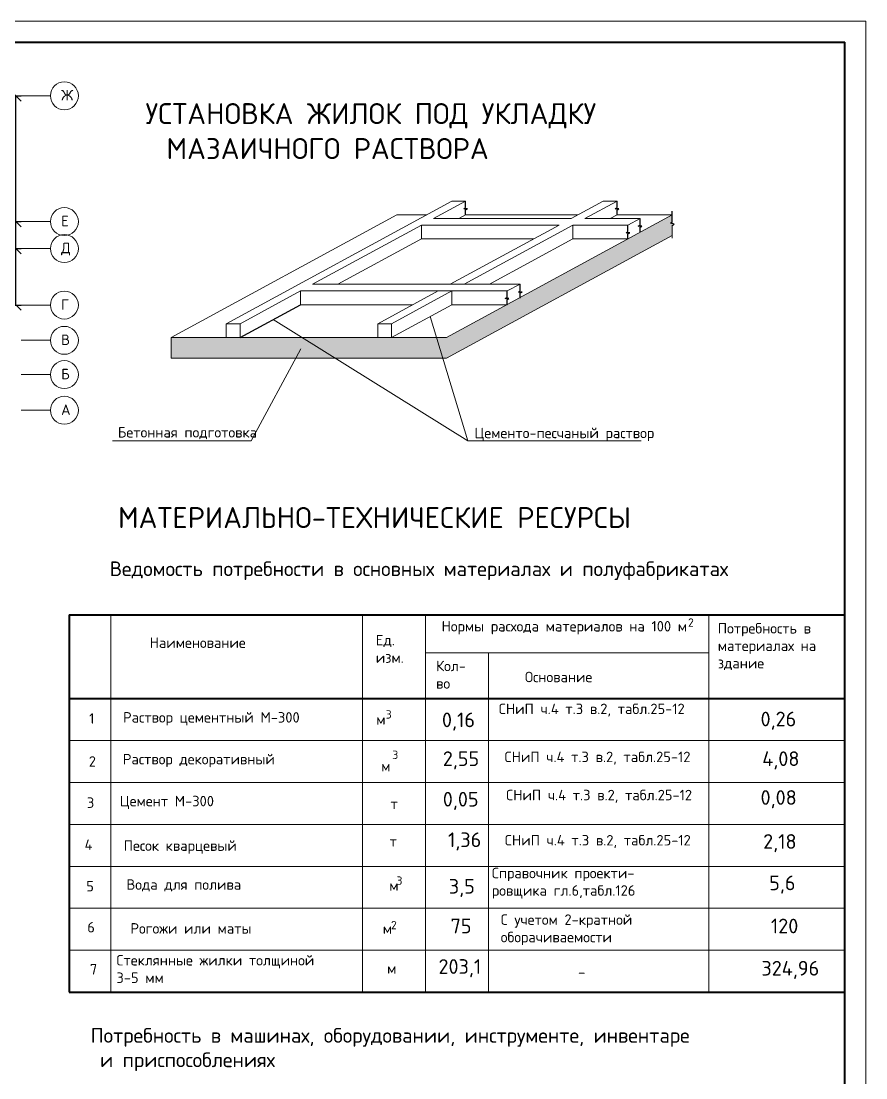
# Model space of a CAD drawing. Header units: millimetres. Extents: x 68 to 909, y 49 to 643.
# Drawn here: x 707.1 to 908.5, y 391.1 to 643.1 of the extents above; entities that cross this region are included whole.
import ezdxf

# ---------------------------------------------------------------- set-up
doc = ezdxf.new("R2010")
doc.units = ezdxf.units.MM
doc.layers.add('Толстая', color=7, linetype='Continuous', lineweight=53)
doc.layers.add('Тонкая', color=7, linetype='Continuous', lineweight=15)
doc.styles.add('style1', font='isocpeur.ttf')
doc.dimstyles.new('ISO-25', dxfattribs={"dimtxt": 2.5, "dimasz": 2.5, "dimexe": 1.25, "dimexo": 0.625, "dimtad": 1, "dimtxsty": 'Standard', "dimcen": 2.5, "dimadec": 0, "dimazin": 0, "dimtfac": 1, "dimtmove": 0, "dimatfit": 3, "dimfxl": 0, "dimarcsym": 0})

# ---------------------------------------------------------------- blocks, each defined once
blk = doc.blocks.new('_Oblique')
at = {"color": 0, "linetype": 'ByBlock', "lineweight": -2}
blk.add_line((-0.5, -0.5), (0.5, 0.5), dxfattribs=at)
blk = doc.blocks.new('*D7')
at = {"layer": 'Defpoints', "color": 0}
for p in [(696.8, 595.34), (705.85, 595.34), (696.8, 588.9)]:
    blk.add_point(p, dxfattribs=at)
at = {"layer": 'Тонкая', "color": 0, "lineweight": -2}
for p, q in [((697.43, 595.34), (707.1, 595.34)), ((705.85, 588.9), (705.85, 595.34)), ((697.43, 588.9), (707.1, 588.9))]:
    blk.add_line(p, q, dxfattribs=at)
at = {"layer": 'Тонкая', "color": 0, "lineweight": -2, "xscale": 2.5, "yscale": 2.5, "zscale": 2.5}
for p, rotation in [((705.85, 595.34), 90), ((705.85, 588.9), 270)]:
    blk.add_blockref('_Oblique', p, dxfattribs=dict(at, rotation=rotation))
at = {"layer": 'Тонкая', "color": 0, "insert": (703.98, 592.07), "char_height": 2.5, "attachment_point": 5, "rotation": 90, "style": 'style1'}
blk.add_mtext('3000', dxfattribs=at)
blk = doc.blocks.new('*D8')
at = {"layer": 'Defpoints', "color": 0}
for p in [(696.8, 625.34), (705.85, 625.34), (696.8, 595.34)]:
    blk.add_point(p, dxfattribs=at)
at = {"layer": 'Тонкая', "color": 0, "lineweight": -2}
for p, q in [((697.43, 625.34), (707.1, 625.34)), ((705.85, 595.34), (705.85, 625.34)), ((697.43, 595.34), (707.1, 595.34))]:
    blk.add_line(p, q, dxfattribs=at)
at = {"layer": 'Тонкая', "color": 0, "lineweight": -2, "xscale": 2.5, "yscale": 2.5, "zscale": 2.5}
for p, rotation in [((705.85, 625.34), 90), ((705.85, 595.34), 270)]:
    blk.add_blockref('_Oblique', p, dxfattribs=dict(at, rotation=rotation))
at = {"layer": 'Тонкая', "color": 0, "insert": (703.98, 610.34), "char_height": 2.5, "attachment_point": 5, "rotation": 90, "style": 'style1'}
blk.add_mtext('12000', dxfattribs=at)
blk = doc.blocks.new('*D15')
at = {"layer": 'Defpoints', "color": 0}
for p in [(696.8, 588.9), (705.85, 588.9), (696.8, 575.43)]:
    blk.add_point(p, dxfattribs=at)
at = {"layer": 'Тонкая', "color": 0, "lineweight": -2}
for p, q in [((697.43, 588.9), (707.1, 588.9)), ((705.85, 575.43), (705.85, 588.9)), ((697.43, 575.43), (707.1, 575.43))]:
    blk.add_line(p, q, dxfattribs=at)
at = {"layer": 'Тонкая', "color": 0, "lineweight": -2, "xscale": 2.5, "yscale": 2.5, "zscale": 2.5}
for p, rotation in [((705.85, 588.9), 90), ((705.85, 575.43), 270)]:
    blk.add_blockref('_Oblique', p, dxfattribs=dict(at, rotation=rotation))
at = {"layer": 'Тонкая', "color": 0, "insert": (703.98, 582.16), "char_height": 2.5, "attachment_point": 5, "rotation": 90, "style": 'style1'}
blk.add_mtext('6000', dxfattribs=at)

msp = doc.modelspace()

# ---------------------------------------------------------------- hatches: boundary and pattern name
at = {"layer": 'Тонкая'}
h = msp.add_hatch(dxfattribs=at)
h.set_pattern_fill('DASH', color=0, scale=0.164129, style=0)
h.set_pattern_definition([(0, (404.5598, 748.38577), (0.52111095, 0.52111095), [0.521111, -0.521111])])
h.paths.add_polyline_path([(862.33, 592.014), (862.33, 596.938), (808.54, 567.678), (742.889, 567.678), (742.889, 562.754), (808.54, 562.754)])

# ---------------------------------------------------------------- linework, layer by layer
at = {"lineweight": 20}
for p, q in [((908.528, 643.147), (67.528, 643.147)), ((908.528, 49.147), (908.528, 643.147)), ((728.528, 501.544), (728.528, 411.544)), ((788.528, 501.544), (788.528, 411.544)), ((803.528, 501.544), (803.528, 411.544)), ((871.051, 501.544), (871.051, 411.544)), ((903.528, 501.544), (903.528, 411.544)), ((803.528, 492.467), (871.051, 492.467)), ((818.528, 411.544), (818.528, 492.467)), ((718.528, 471.544), (903.528, 471.544)), ((903.528, 471.544), (718.528, 471.544)), ((718.528, 461.544), (903.528, 461.544)), ((903.528, 461.544), (718.528, 461.544)), ((718.528, 451.544), (903.528, 451.544)), ((903.528, 451.544), (718.528, 451.544)), ((718.528, 441.544), (903.528, 441.544)), ((903.528, 441.544), (718.528, 441.544)), ((718.528, 431.544), (903.528, 431.544)), ((903.528, 431.544), (718.528, 431.544)), ((718.528, 421.544), (903.528, 421.544)), ((903.528, 421.544), (718.528, 421.544))]:
    msp.add_line(p, q, dxfattribs=at)
at = {"lineweight": 40}
for p, q in [((718.528, 501.544), (718.528, 411.544)), ((718.528, 501.544), (903.528, 501.544)), ((903.528, 481.544), (718.528, 481.544)), ((718.528, 411.544), (903.528, 411.544))]:
    msp.add_line(p, q, dxfattribs=at)
at = {"layer": 'Толстая', "lineweight": 40}
for p in [(87.528, 638.147), (903.528, 54.147)]:
    msp.add_line(p, (903.528, 638.147), dxfattribs=at)
at = {"layer": 'Тонкая'}
for p, q in [((707.104, 625.339), (714.077, 625.339)), ((707.104, 595.339), (714.077, 595.339)), ((707.104, 588.896), (714.077, 588.896)), ((707.104, 575.428), (714.077, 575.428)), ((707.104, 567.015), (714.077, 567.015)), ((707.104, 558.84), (714.077, 558.84)), ((707.104, 550.339), (714.077, 550.339))]:
    msp.add_line(p, q, dxfattribs=at)
at = {"layer": 'Тонкая', "color": 0}
for p, q in [((809.809, 600.22), (756.019, 570.961)), ((805.439, 596.057), (813.092, 600.22)), ((813.092, 600.22), (809.809, 600.22)), ((845.917, 600.22), (838.265, 596.057)), ((841.547, 596.057), (849.2, 600.22)), ((845.917, 600.22), (849.2, 600.22)), ((796.679, 596.938), (742.889, 567.678)), ((796.679, 596.938), (803.774, 596.938)), ((796.679, 596.938), (796.679, 596.938)), ((805.439, 596.057), (838.265, 596.057)), ((862.33, 596.938), (808.54, 567.678)), ((813.092, 596.938), (811.473, 596.057)), ((813.092, 596.938), (839.883, 596.938)), ((813.092, 596.938), (813.092, 596.938)), ((854.678, 596.057), (841.547, 596.057)), ((849.2, 596.938), (847.582, 596.057)), ((862.33, 596.938), (849.2, 596.938)), ((854.678, 596.057), (851.794, 594.489)), ((862.33, 596.938), (859.048, 596.938)), ((802.555, 594.489), (776.603, 580.372)), ((802.555, 594.489), (835.381, 594.489)), ((802.555, 594.489), (802.555, 591.206)), ((835.381, 594.489), (809.429, 580.372)), ((812.712, 580.372), (838.664, 594.489)), ((851.794, 594.489), (838.664, 594.489)), ((838.664, 594.489), (838.664, 591.206)), ((862.33, 591.403), (862.33, 594.408)), ((782.638, 580.372), (802.555, 591.206)), ((802.555, 591.206), (829.347, 591.206)), ((808.54, 562.754), (862.33, 592.014)), ((818.746, 580.372), (838.664, 591.206)), ((838.664, 591.206), (851.794, 591.206)), ((776.603, 580.372), (812.712, 580.372)), ((812.712, 580.372), (826.08, 580.372)), ((822.958, 578.803), (826.08, 580.372)), ((773.719, 578.803), (759.302, 570.961)), ((809.828, 578.803), (773.719, 578.803)), ((773.719, 575.521), (773.719, 578.803)), ((806.545, 578.803), (792.127, 570.961)), ((809.828, 578.803), (795.41, 570.961)), ((809.828, 578.803), (822.958, 578.803)), ((809.828, 575.521), (809.828, 578.803)), ((773.719, 575.521), (759.302, 567.678)), ((773.719, 575.521), (800.511, 575.521)), ((809.828, 575.521), (795.41, 567.678)), ((809.828, 575.521), (822.958, 575.521)), ((813.631, 543.072), (804.658, 572.708)), ((756.019, 570.961), (759.302, 570.961)), ((756.019, 567.678), (756.019, 570.961)), ((759.302, 570.961), (759.302, 567.678)), ((767.196, 571.972), (813.631, 543.072)), ((792.127, 570.961), (792.127, 567.678)), ((795.41, 570.961), (792.127, 570.961)), ((795.41, 567.678), (795.41, 570.961)), ((742.889, 567.678), (759.302, 567.678)), ((742.889, 567.678), (808.54, 567.678)), ((742.889, 562.754), (742.889, 567.678)), ((759.302, 567.678), (756.019, 567.678)), ((759.302, 567.678), (792.127, 567.678)), ((792.127, 567.678), (795.41, 567.678)), ((808.54, 562.754), (742.889, 562.754)), ((813.631, 543.072), (854.955, 543.072))]:
    msp.add_line(p, q, dxfattribs=at)
at = {"layer": 'Тонкая', "color": 0, "lineweight": 30}
for p, q in [((813.092, 598.676), (813.092, 600.22)), ((849.2, 598.676), (849.2, 600.22)), ((812.677, 598.386), (813.092, 598.676)), ((813.55, 598.386), (812.677, 598.386)), ((813.092, 598.168), (813.55, 598.386)), ((813.092, 596.938), (813.092, 598.168)), ((848.786, 598.386), (849.2, 598.676)), ((849.658, 598.386), (848.786, 598.386)), ((849.2, 598.168), (849.658, 598.386)), ((849.2, 596.938), (849.2, 598.168)), ((862.33, 595.179), (862.33, 597.842)), ((854.678, 594.514), (854.678, 596.057)), ((861.943, 594.951), (862.33, 595.179)), ((862.058, 594.921), (861.943, 594.951)), ((862.792, 594.733), (862.058, 594.921)), ((851.38, 592.654), (851.794, 592.945)), ((852.252, 592.654), (851.38, 592.654)), ((851.794, 592.945), (851.794, 594.489)), ((851.794, 592.436), (852.252, 592.654)), ((851.794, 591.206), (851.794, 592.436)), ((854.263, 594.223), (854.678, 594.514)), ((855.136, 594.223), (854.263, 594.223)), ((854.678, 594.005), (855.136, 594.223)), ((854.678, 592.775), (854.678, 594.005)), ((862.33, 594.408), (862.792, 594.733)), ((826.08, 578.828), (826.08, 580.372)), ((822.544, 576.969), (822.958, 577.259)), ((822.958, 577.259), (822.958, 578.803)), ((825.666, 578.537), (826.08, 578.828)), ((826.538, 578.537), (825.666, 578.537)), ((826.08, 578.319), (826.538, 578.537)), ((826.08, 577.089), (826.08, 578.319)), ((759.302, 567.678), (773.719, 575.521)), ((823.417, 576.969), (822.544, 576.969)), ((822.958, 576.751), (823.417, 576.969)), ((822.958, 575.521), (822.958, 576.751))]:
    msp.add_line(p, q, dxfattribs=at)
at = {"layer": 'Тонкая', "color": 0, "ltscale": 2}
for p, q in [((773.763, 564.955), (761.918, 543.072)), ((761.918, 543.072), (728.925, 543.072))]:
    msp.add_line(p, q, dxfattribs=at)
at = {"layer": 'Тонкая'}
for centre in [(717.416, 625.339), (717.416, 595.339), (717.416, 588.896), (717.416, 575.428), (717.416, 567.015), (717.416, 558.84), (717.416, 550.339)]:
    msp.add_circle(centre, 3.338, dxfattribs=at)

# ---------------------------------------------------------------- texts
at = {"lineweight": 20, "attachment_point": 1, "style": 'style1'}
for s, insert, char_height, width in [('\\pi-5,l10;{\\fISOCPEUR|b0|i0|c204|p34;УСТАНОВКА ЖИЛОК ПОД УКЛАДКУ   МАЗАИЧНОГО РАСТВОРА}', (731.757, 623.583), 5, 160.44444), ('{\\fISOCPEUR|b0|i0|c204|p34;МАТЕРИАЛЬНО-ТЕХНИЧЕСКИЕ РЕСУРСЫ}', (730.191, 527.244), 5, 160.44444), ('{\\fISOCPEUR|b0|i0|c204|p34;Ведомость потребности в основных материалах и полуфабрикатах}', (728.219, 514.278), 3.5, 162.9), ('{\\fISOCPEUR|b0|i0|c204|p34;Нормы расхода материалов на 100 м}', (807.355, 500.065), 2.5, 66.48246), ('{\\fISOCPEUR|b0|i0|c204|p34;2}', (866.13, 500.705), 2, 35.17578), ('{\\fISOCPEUR|b0|i0|c204|p34;Потребность в материалах на здание}', (873.222, 499.581), 2.5, 30), ('{\\fISOCPEUR|b0|i0|c204|p34;Ед.\\Pизм.}', (791.672, 496.747), 2.5, 5.18221), ('{\\fISOCPEUR|b0|i0|c204|p34;Наименование}', (737.741, 496.146), 2.5, 35.17578), ('{\\fISOCPEUR|b0|i0|c204|p34;Кол-\\Pво}', (806.044, 490.595), 2.5, 35.17578), ('{\\fISOCPEUR|b0|i0|c204|p34;Основание}', (827.235, 487.969), 2.5, 35.17578), ('{\\fISOCPEUR|b0|i0|c204|p34;СНиП ч.4 т.3 в.2, табл.25-12}', (821.007, 480.362), 2.5, 46.09877), ('{\\fISOCPEUR|b0|i0|c204|p34;1}', (723.32, 478.085), 2.5, 6.49151), ('{\\fISOCPEUR|b0|i0|c204|p34;Раствор цементный М-300}', (731.391, 478.339), 2.5, 53.17222), ('{\\fISOCPEUR|b0|i0|c204|p34;м}', (791.784, 477.834), 2.5, 35.17578), ('{\\fISOCPEUR|b0|i0|c204|p34;3}', (794.051, 478.794), 2, 35.17578), ('{\\fISOCPEUR|b0|i0|c204|p34;СНиП ч.4 т.3 в.2, табл.25-12}', (822.378, 468.906), 2.5, 46.09877), ('{\\fISOCPEUR|b0|i0|c204|p34;2}', (723.228, 467.81), 2.5, 6.49151), ('{\\fISOCPEUR|b0|i0|c204|p34;Раствор декоративный}', (731.345, 468.376), 2.5, 71.92222), ('{\\fISOCPEUR|b0|i0|c204|p34;м}', (792.966, 466.706), 2.5, 35.17578), ('{\\fISOCPEUR|b0|i0|c204|p34;СНиП ч.4 т.3 в.2, табл.25-12}', (822.756, 459.809), 2.5, 46.09877), ('{\\fISOCPEUR|b0|i0|c204|p34;3}', (722.782, 457.992), 2.5, 6.49151), ('{\\fISOCPEUR|b0|i0|c204|p34;Цемент М-300}', (730.638, 458.372), 2.5, 35.17578), ('{\\fISOCPEUR|b0|i0|c204|p34;т}', (795.181, 457.735), 2.5, 35.17578), ('{\\fISOCPEUR|b0|i0|c204|p34;СНиП ч.4 т.3 в.2, табл.25-12}', (822.451, 449.03), 2.5, 46.09877), ('{\\fISOCPEUR|b0|i0|c204|p34;4}', (722.229, 447.968), 2.5, 6.49151), ('{\\fISOCPEUR|b0|i0|c204|p34;Песок кварцевый}', (731.565, 447.746), 2.5, 66.66667), ('{\\fISOCPEUR|b0|i0|c204|p34;т}', (794.948, 448.765), 2.5, 35.17578), ('{\\fISOCPEUR|b0|i0|c204|p34;Справочник проекти-\\Pровщика гл.6,табл.126}', (819.352, 441.208), 2.5, 48.82812), ('{\\fISOCPEUR|b0|i0|c204|p34;3}', (796.616, 439.148), 2, 35.17578), ('{\\fISOCPEUR|b0|i0|c204|p34;5}', (722.636, 438.066), 2.5, 6.49151), ('{\\fISOCPEUR|b0|i0|c204|p34;Вода для полива}', (732.217, 438.462), 2.5, 42.37745), ('{\\fISOCPEUR|b0|i0|c204|p34;м}', (794.893, 438.228), 2.5, 35.17578), ('{\\fISOCPEUR|b0|i0|c204|p34;2}', (795.311, 428.551), 2, 35.17578), ('{\\fISOCPEUR|b0|i0|c204|p34;С учетом 2-кратной оборачиваемости}', (821.464, 430.095), 2.5, 49.80952), ('{\\fISOCPEUR|b0|i0|c204|p34;6}', (722.877, 428.281), 2.5, 6.49151), ('{\\fISOCPEUR|b0|i0|c204|p34;Рогожи или маты}', (733.15, 428.001), 2.5, 45.30702), ('{\\fISOCPEUR|b0|i0|c204|p34;м}', (793.346, 427.954), 2.5, 35.17578), ('{\\fISOCPEUR|b0|i0|c204|p34;Стеклянные жилки толщиной 3-5 мм}', (729.829, 420.403), 2.5, 53.20175), ('{\\fISOCPEUR|b0|i0|c204|p34;7}', (723.484, 418.241), 2.5, 6.49151), ('{\\fISOCPEUR|b0|i0|c204|p34;м}', (794.378, 418.444), 2.5, 35.17578), ('\\pt49;{\\fISOCPEUR|b0|i0|c204|p34;Потребность в машинах, оборудовании, инструменте, инвентаре\\P и приспособлениях}', (723.681, 402.982), 3.5, 191)]:
    msp.add_mtext(s, dxfattribs=dict(at, insert=insert, char_height=char_height, width=width))
at = {"char_height": 3.5, "width": 15, "attachment_point": 1, "style": 'style1'}
for s, insert in [('{\\fISOCPEUR|b0|i0|c204|p34;0,16}', (807.44, 478.239)), ('{\\fISOCPEUR|b0|i0|c204|p34;0,26}', (883.413, 478.445)), ('{\\fISOCPEUR|b0|i0|c204|p34;2,55}', (807.646, 468.982)), ('{\\fISOCPEUR|b0|i0|c204|p34;4,08}', (883.825, 468.982)), ('{\\fISOCPEUR|b0|i0|c204|p34;0,05}', (807.646, 459.314)), ('{\\fISOCPEUR|b0|i0|c204|p34;0,08}', (883.413, 459.726)), ('{\\fISOCPEUR|b0|i0|c204|p34;1,36}', (808.881, 449.646)), ('{\\fISOCPEUR|b0|i0|c204|p34;2,18}', (884.03, 449.235)), ('{\\fISOCPEUR|b0|i0|c204|p34;5,6}', (885.472, 439.361)), ('{\\fISOCPEUR|b0|i0|c204|p34;3,5}', (809.087, 438.538)), ('{\\fISOCPEUR|b0|i0|c204|p34;75}', (809.499, 429.076)), ('{\\fISOCPEUR|b0|i0|c204|p34;120}', (885.883, 429.076)), ('{\\fISOCPEUR|b0|i0|c204|p34;203,1}', (806.616, 419.408)), ('{\\fISOCPEUR|b0|i0|c204|p34;324,96}', (883.619, 418.996))]:
    msp.add_mtext(s, dxfattribs=dict(at, insert=insert))
at = {"lineweight": 20, "attachment_point": 1}
for s, insert, char_height, width in [('{\\Ftxt.shx|c204;3}', (795.578, 469.161), 2, 35.17578), ('{\\Ftxt.shx|c204;-}', (839.891, 417.567), 2.5, 46.09877)]:
    msp.add_mtext(s, dxfattribs=dict(at, insert=insert, char_height=char_height, width=width))
at = {"layer": 'Тонкая', "char_height": 2.5, "width": 4.0728, "attachment_point": 1, "style": 'style1'}
for s, insert in [('{\\fISOCPEUR|b0|i0|c204|p34;Ж}', (716.639, 626.726)), ('{\\fISOCPEUR|b0|i0|c204|p34;Е}', (716.639, 596.726)), ('{\\fISOCPEUR|b0|i0|c204|p34;Д}', (716.639, 590.282)), ('{\\fISOCPEUR|b0|i0|c204|p34;Г}', (716.639, 576.814)), ('{\\fISOCPEUR|b0|i0|c204|p34;В}', (716.639, 568.401)), ('{\\fISOCPEUR|b0|i0|c204|p34;Б}', (716.639, 560.226)), ('{\\fISOCPEUR|b0|i0|c204|p34;А}', (716.639, 551.726))]:
    msp.add_mtext(s, dxfattribs=dict(at, insert=insert))
at = {"layer": 'Тонкая', "color": 0, "ltscale": 2, "insert": (730.151, 546.328), "char_height": 2.5, "width": 46.23996, "attachment_point": 1, "style": 'style1'}
msp.add_mtext('{\\fISOCPEUR|b0|i0|c204|p34;Бетонная подготовка}', dxfattribs=at)
at = {"layer": 'Тонкая', "color": 0, "insert": (815.197, 546.17), "char_height": 2.5, "width": 40.85271, "attachment_point": 1, "style": 'style1'}
msp.add_mtext('{\\fISOCPEUR|b0|i0|c204|p34;Цементо-песчаный раствор}', dxfattribs=at)

# ---------------------------------------------------------------- dimensions: what is measured, and where the dimension line sits
at = {"layer": 'Тонкая'}
for base, p1, p2, text, picture, middle in [((705.854, 625.339), (696.801, 595.339), (696.801, 625.339), '12000', '*D8', (703.979, 610.339)), ((705.854, 588.896), (696.801, 575.428), (696.801, 588.896), '6000', '*D15', (703.979, 582.162))]:
    dim = msp.add_linear_dim(base=base, p1=p1, p2=p2, angle=90, text=text, dimstyle='ISO-25', override={"dimtxsty": 'style1', "dimblk1": 'Oblique', "dimblk2": 'Oblique', "dimsah": 1, "dimtmove": 1}, dxfattribs=at)
    dim.commit()
    dim.dimension.update_dxf_attribs({"geometry": picture, "text_midpoint": middle})
dim = msp.add_linear_dim(base=(705.854, 595.339), p1=(696.801, 588.896), p2=(696.801, 595.339), angle=90, text='3000', dimstyle='ISO-25', override={"dimtxsty": 'style1', "dimblk1": 'Oblique', "dimblk2": 'Oblique', "dimsah": 1, "dimtmove": 1}, dxfattribs=at)
dim.commit()
dim.dimension.update_dxf_attribs({"geometry": '*D7', "text_midpoint": (705.854, 592.075), "dimtype": 160})

doc.saveas('drawing.dxf')
